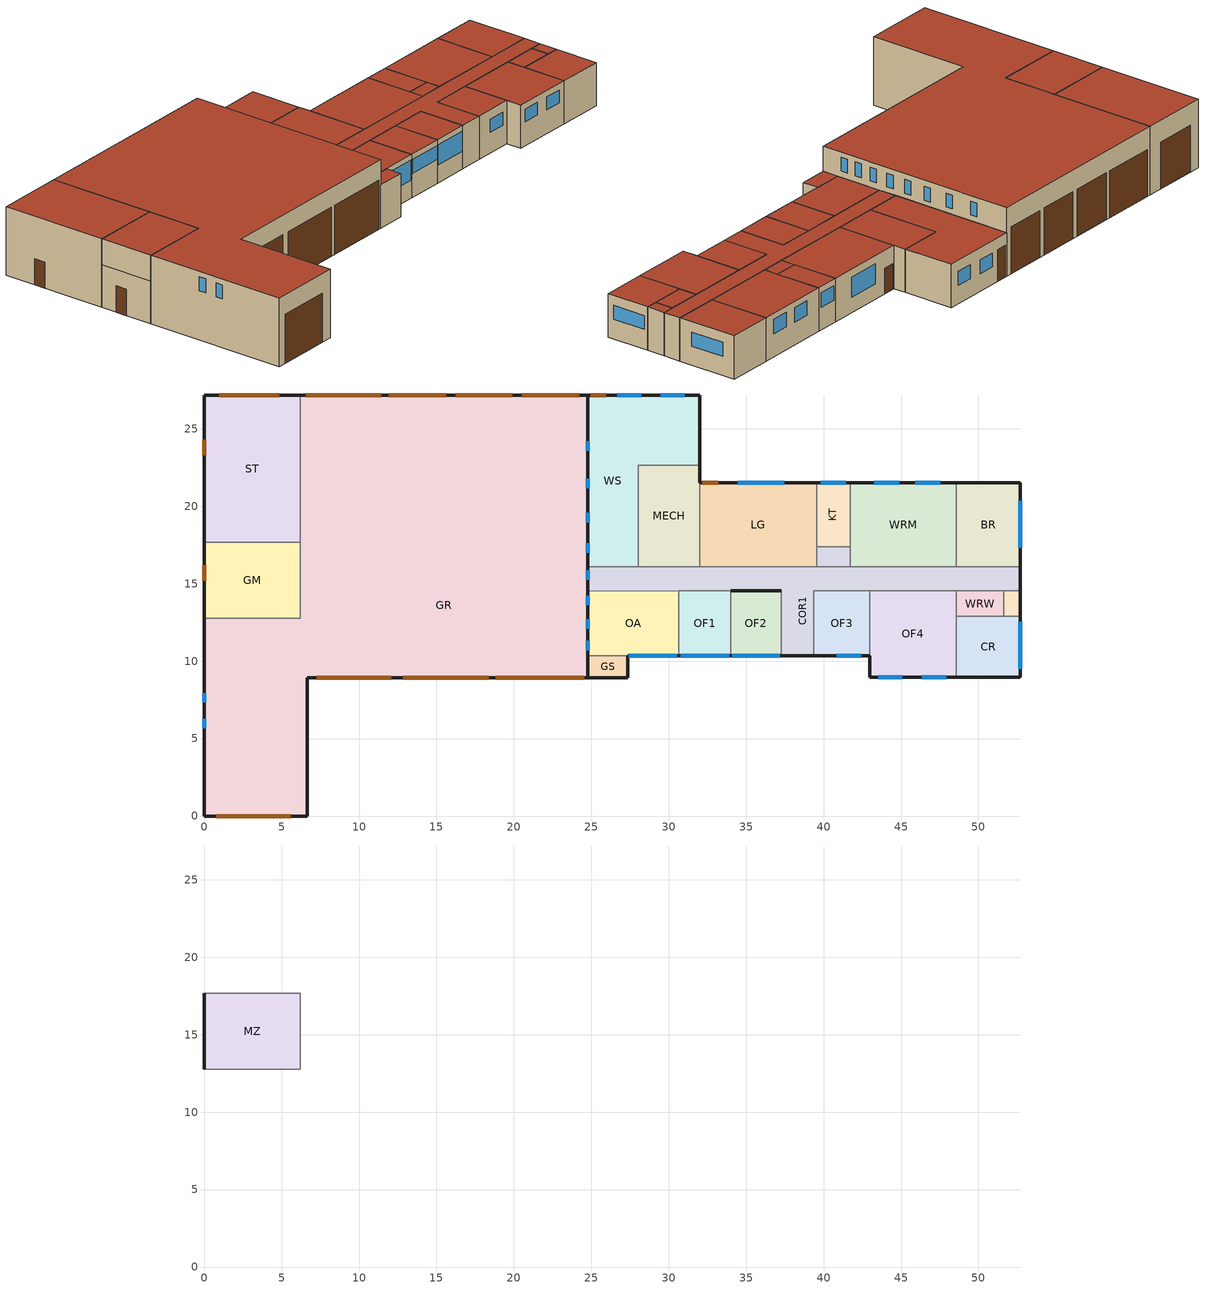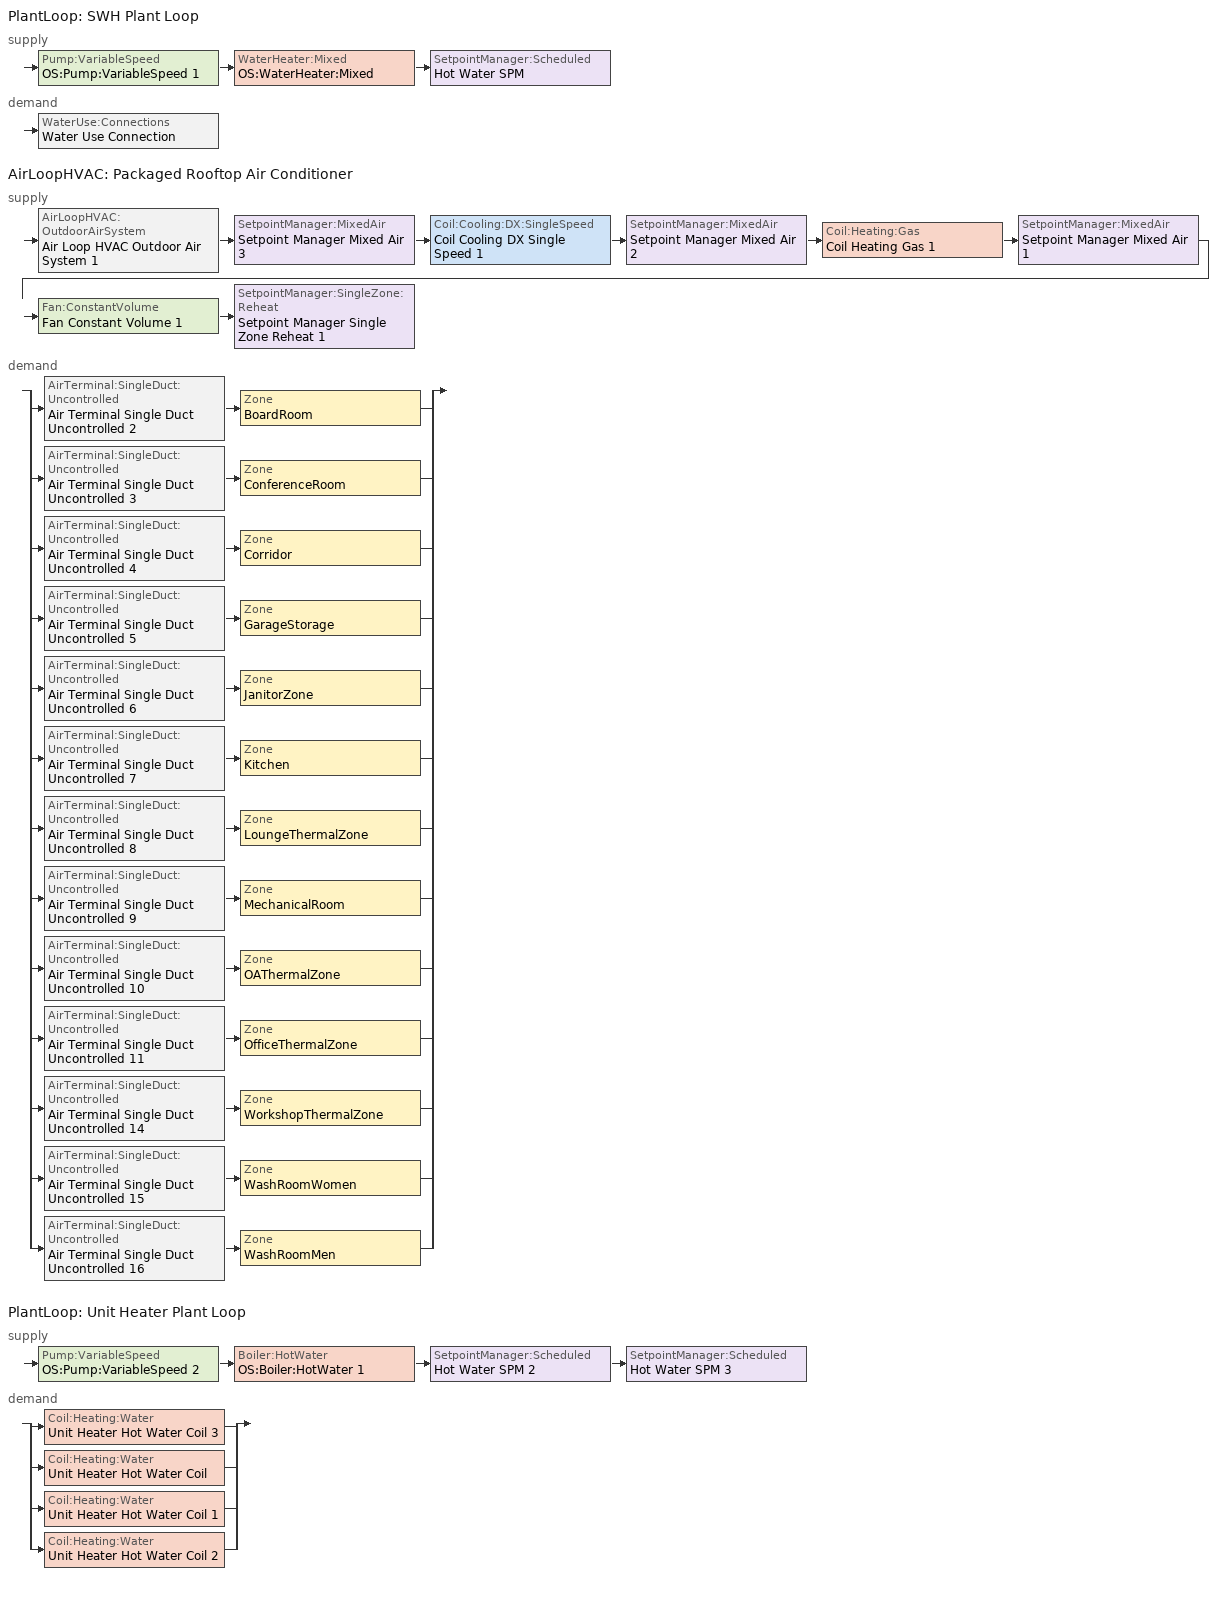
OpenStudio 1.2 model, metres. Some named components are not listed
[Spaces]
ST
 floor ground: 6.2,27.19 6.2,17.67 0,17.67 0,27.19 z0
 wall outside: 6.2,27.19 0,27.19 0,17.67 z0:5.99
 wall to MZ: 0,17.67 6.2,17.67 z3.74:5.99
 wall to GR: 6.2,17.67 6.2,27.19 z0:5.99
 wall to GM: 0,17.67 6.2,17.67 z0:3.74
 door: 0,24.31 0,23.31 z0:2.3; 4.85,27.19 0.98,27.19 z0:4.1
 roof outside: 6.2,17.67 6.2,27.19 0,27.19 0,17.67 z5.99
GM
 floor ground: 6.2,17.67 6.2,12.79 0,12.79 0,17.67 z0
 wall outside: 0,17.67 0,12.79 z0:3.74
 wall to GR: 0,12.79 6.2,12.79 6.2,17.67 z0:3.74
 door: 0,16.2 0,15.2 z0:2.3
WS
 floor ground: 31.99,27.19 31.99,22.64 28.03,22.64 28.03,16.11 24.76,16.11 24.76,27.19 z0
 wall outside: 31.99,22.64 31.99,27.19 24.76,27.19 z0:3.8
 wall to MECH: 28.03,16.11 28.03,22.64 31.99,22.64 z0:3.8
 wall to COR1: 24.76,16.11 28.03,16.11 z0:3.8
 wall to GR: 24.76,27.19 24.76,16.11 z0:3.8
 window: 28.23,27.19 26.68,27.19 z1.53:2.75; 31.03,27.19 29.48,27.19 z1.59:2.81
 door: 25.94,27.19 24.98,27.19 z0:2.77
 roof outside: 28.03,16.11 28.03,22.64 31.99,22.64 31.99,27.19 24.76,27.19 24.76,16.11 z3.8
MECH
 floor ground: 31.99,22.64 31.99,16.11 28.03,16.11 28.03,22.64 z0
 wall outside: 31.99,21.51 31.99,22.64 z0:3.8
 wall to LG: 31.99,16.11 31.99,21.51 z0:3.8
 wall to COR1: 28.03,16.11 31.99,16.11 z0:3.8
 roof outside: 31.99,16.11 31.99,22.64 28.03,22.64 28.03,16.11 z3.8
LG
 floor ground: 39.55,21.51 39.55,16.11 31.99,16.11 31.99,21.51 z0
 wall outside: 39.55,21.51 31.99,21.51 z0:3.8
 wall to KT: 39.55,17.38 39.55,21.51 z0:3.8
 wall to COR1: 31.99,16.11 39.55,16.11 z0:3.8
 wall to JN: 39.55,16.11 39.55,17.38 z0:3.8
 window: 37.47,21.51 34.45,21.51 z1.35:3.11
 door: 33.19,21.51 32.15,21.51 z0:2.24
 roof outside: 39.55,16.11 39.55,21.51 31.99,21.51 31.99,16.11 z3.8
JN
 floor ground: 41.74,17.38 41.74,16.11 39.55,16.11 39.55,17.38 z0
 wall to KT: 41.74,17.38 39.55,17.38 z0:3.8
 wall to WRM: 41.74,16.11 41.74,17.38 z0:3.05; 41.74,16.11 41.74,17.38 z3.05:3.8
 wall to COR1: 39.55,16.11 41.74,16.11 z0:3.8
 roof outside: 41.74,16.11 41.74,17.38 39.55,17.38 39.55,16.11 z3.8
KT
 floor ground: 41.74,21.51 41.74,17.38 39.55,17.38 39.55,21.51 z0
 wall outside: 41.74,21.51 39.55,21.51 z0:3.8
 wall to WRM: 41.74,17.38 41.74,21.51 z0:3.05; 41.74,17.38 41.74,21.51 z3.05:3.8
 window: 41.42,21.51 39.82,21.51 z1.96:3.23
 roof outside: 41.74,17.38 41.74,21.51 39.55,21.51 39.55,17.38 z3.8
WRM
 floor ground: 48.56,21.51 48.56,16.11 41.74,16.11 41.74,21.51 z0
 wall outside: 48.56,21.51 41.74,21.51 z0:3.8
 wall to BR: 48.56,16.11 48.56,21.51 z0:3.8
 wall to COR1: 41.74,16.11 48.56,16.11 z0:3.8
 window: 44.88,21.51 43.28,21.51 z2:3.27; 47.53,21.51 45.93,21.51 z1.99:3.26
 roof outside: 48.56,16.11 48.56,21.51 41.74,21.51 41.74,16.11 z3.8
CR
 floor ground: 52.7,12.89 52.7,8.95 48.56,8.95 48.56,12.89 z0
 wall outside: 48.56,8.95 52.7,8.95 52.7,12.89 z0:3.8
 wall to OF4: 48.56,12.89 48.56,8.95 z0:3.8
 wall to WRW: 51.64,12.89 48.56,12.89 z0:3.05; 51.64,12.89 48.56,12.89 z3.05:3.8
 wall to COR2: 52.7,12.89 51.64,12.89 z0:3.8
 window: 52.7,9.5 52.7,12.54 z1.72:2.94
 roof outside: 52.7,8.95 52.7,12.89 48.56,12.89 48.56,8.95 z3.8
WRW
 floor ground: 51.64,14.54 51.64,12.89 48.56,12.89 48.56,14.54 z0
 wall to OF4: 48.56,14.54 48.56,12.89 z0:3.8
 wall to COR1: 51.64,14.54 48.56,14.54 z0:3.8
 wall to COR2: 51.64,12.89 51.64,14.54 z0:3.8
 roof outside: 51.64,12.89 51.64,14.54 48.56,14.54 48.56,12.89 z3.8
OF4
 floor ground: 48.56,14.54 48.56,8.95 42.98,8.95 42.98,14.54 z0
 wall outside: 42.98,10.35 42.98,8.95 48.56,8.95 z0:3.8
 wall to OF3: 42.98,14.54 42.98,10.35 z0:3.8
 wall to COR1: 48.56,14.54 42.98,14.54 z0:3.8
 window: 46.35,8.95 47.92,8.95 z2.1:3.21; 43.52,8.95 45.1,8.95 z2.12:3.24
 roof outside: 48.56,8.95 48.56,14.54 42.98,14.54 42.98,8.95 z3.8
OA
 floor ground: 30.64,14.54 30.64,10.35 24.76,10.35 24.76,14.5 z0
 wall outside: 27.36,10.35 30.64,10.35 z0:3.8
 wall to OF1: 30.64,10.35 30.64,14.54 z0:3.8
 wall to GS: 24.76,10.35 27.36,10.35 z0:3.8
 wall to GR: 24.76,14.5 24.76,10.35 z0:3.8
 wall to COR1: 30.64,14.54 24.76,14.5 z0:3.8
 window: 27.43,10.35 30.5,10.35 z1.6:3.35
 roof outside: 30.64,10.35 30.64,14.54 24.76,14.5 24.76,10.35 z3.8
OF1
 floor ground: 33.99,14.54 33.99,10.35 30.64,10.35 30.64,14.54 z0
 wall outside: 30.64,10.35 33.99,10.35 z0:3.8
 wall to OF2: 33.99,10.35 33.99,14.54 z0:3.8
 wall to COR1: 33.99,14.54 30.64,14.54 z0:3.8
 window: 30.77,10.35 33.92,10.35 z2.1:3.32
 roof outside: 33.99,10.35 33.99,14.54 30.64,14.54 30.64,10.35 z3.8
BR
 floor ground: 52.7,21.51 52.7,16.11 48.56,16.11 48.56,21.51 z0
 wall outside: 52.7,16.11 52.7,21.51 48.56,21.51 z0:3.8
 wall to COR1: 48.56,16.11 52.7,16.11 z0:3.8
 window: 52.7,17.31 52.7,20.35 z1.67:2.89
 roof outside: 52.7,16.11 52.7,21.51 48.56,21.51 48.56,16.11 z3.8
GS
 floor ground: 27.36,10.35 27.36,8.94 24.76,8.94 24.76,10.35 z0
 wall outside: 24.76,8.94 27.36,8.94 27.36,10.35 z0:3.8
 wall to GR: 24.76,10.35 24.76,8.94 z0:3.8
 roof outside: 27.36,8.94 27.36,10.35 24.76,10.35 24.76,8.94 z3.8
COR1
 floor ground: 24.76,16.11 52.7,16.11 52.7,14.54 39.38,14.54 39.38,10.35 37.26,10.35 37.26,14.54 33.99,14.54 30.64,14.54 24.76,14.5 z0
 wall outside: 52.7,14.54 52.7,16.11 / 37.26,10.35 39.38,10.35 / 33.99,14.54 37.26,14.54 z0:3.8
 wall to COR2: 51.64,14.54 52.7,14.54 z0:3.8
 wall to OF3: 39.38,10.35 39.38,14.54 42.98,14.54 z0:3.8
 wall to OF2: 37.26,14.54 37.26,10.35 z0:3.8
 wall to GR: 24.76,16.11 24.76,14.5 z0:3.8
 roof outside: 39.38,10.35 39.38,14.54 52.7,14.54 52.7,16.11 24.76,16.11 24.76,14.5 30.64,14.54 33.99,14.54 37.26,14.54 37.26,10.35 z3.8
COR2
 floor ground: 52.7,14.54 52.7,12.89 51.64,12.89 51.64,14.54 z0
 wall outside: 52.7,12.89 52.7,14.54 z0:3.8
 roof outside: 52.7,12.89 52.7,14.54 51.64,14.54 51.64,12.89 z3.8
OF2
 floor ground: 37.26,14.54 37.26,10.35 33.99,10.35 33.99,14.54 z0
 wall outside: 33.99,10.35 37.26,10.35 / 37.26,14.54 33.99,14.54 z0:3.8
 window: 34.1,10.35 37.17,10.35 z1.57:3.32
 roof outside: 37.26,10.35 37.26,14.54 33.99,14.54 33.99,10.35 z3.8
OF3
 floor ground: 42.98,14.54 42.98,10.35 39.38,10.35 39.38,14.54 z0
 wall outside: 39.38,10.35 42.98,10.35 z0:3.8
 window: 40.85,10.35 42.42,10.35 z1.84:2.96
 roof outside: 42.98,10.35 42.98,14.54 39.38,14.54 39.38,10.35 z3.8
GR
 floor ground: 24.76,27.19 24.76,8.94 6.65,8.94 6.65,0 0,0 0,12.79 6.2,12.79 6.2,27.19 z0
 wall outside: 24.76,27.19 6.2,27.19 / 0,12.79 0,0 6.65,0 6.65,8.94 24.76,8.94 z0:5.99; 24.76,8.94 24.76,27.19 z3.8:5.99
 wall to MZ: 6.2,17.67 6.2,12.79 0,12.79 z3.74:5.99
 window: 0,7.94 0,7.33 z4.34:5.54; 0,6.27 0,5.66 / 24.76,23.6 24.76,24.21 z4.3:5.5; 24.76,10.69 24.76,11.3 / 24.76,12.09 24.76,12.7 / 24.76,13.6 24.76,14.21 z4.35:5.55; 24.76,15.25 24.76,15.86 / 24.76,21.16 24.76,21.77 z4.29:5.49; 24.76,17.01 24.76,17.62 z4.27:5.47; 24.76,18.97 24.76,19.58 z4.23:5.43
 door: 7.26,8.94 12.07,8.94 / 12.84,8.94 18.38,8.94 / 0.79,0 5.6,0 z0:4.28; 18.83,8.94 24.56,8.94 z0:4.3; 24.22,27.19 20.51,27.19 / 19.91,27.19 16.24,27.19 / 15.62,27.19 11.91,27.19 / 11.45,27.19 6.57,27.19 z0:4.1
 roof outside: 6.65,0 6.65,8.94 24.76,8.94 24.76,27.19 6.2,27.19 6.2,12.79 0,12.79 0,0 z5.99
MZ
 floor to GM: 6.2,17.67 6.2,12.79 0,12.79 0,17.67 z3.74
 wall outside: 0,17.67 0,12.79 z3.74:5.99
 roof outside: 6.2,12.79 6.2,17.67 0,17.67 0,12.79 z5.99
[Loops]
PlantLoop 'SWH Plant Loop'
 supply: Pump:VariableSpeed 'OS:Pump:VariableSpeed 1' > WaterHeater:Mixed 'OS:WaterHeater:Mixed' > SetpointManager:Scheduled 'Hot Water SPM'
 demand: WaterUse:Connections 'Water Use Connection'
AirLoopHVAC 'Packaged Rooftop Air Conditioner'
 supply: AirLoopHVAC:OutdoorAirSystem 'Air Loop HVAC Outdoor Air System 1' > SetpointManager:MixedAir 'Setpoint Manager Mixed Air 3' > Coil:Cooling:DX:SingleSpeed 'Coil Cooling DX Single Speed 1' > SetpointManager:MixedAir 'Setpoint Manager Mixed Air 2' > Coil:Heating:Gas 'Coil Heating Gas 1' > SetpointManager:MixedAir 'Setpoint Manager Mixed Air 1' > Fan:ConstantVolume 'Fan Constant Volume 1' > SetpointManager:SingleZone:Reheat 'Setpoint Manager Single Zone Reheat 1'
 demand: split
  | AirTerminal:SingleDuct:Uncontrolled 'Air Terminal Single Duct Uncontrolled 2' > Zone 'BoardRoom'
  | AirTerminal:SingleDuct:Uncontrolled 'Air Terminal Single Duct Uncontrolled 3' > Zone 'ConferenceRoom'
  | AirTerminal:SingleDuct:Uncontrolled 'Air Terminal Single Duct Uncontrolled 4' > Zone 'Corridor'
  | AirTerminal:SingleDuct:Uncontrolled 'Air Terminal Single Duct Uncontrolled 5' > Zone 'GarageStorage'
  | AirTerminal:SingleDuct:Uncontrolled 'Air Terminal Single Duct Uncontrolled 6' > Zone 'JanitorZone'
  | AirTerminal:SingleDuct:Uncontrolled 'Air Terminal Single Duct Uncontrolled 7' > Zone 'Kitchen'
  | AirTerminal:SingleDuct:Uncontrolled 'Air Terminal Single Duct Uncontrolled 8' > Zone 'LoungeThermalZone'
  | AirTerminal:SingleDuct:Uncontrolled 'Air Terminal Single Duct Uncontrolled 9' > Zone 'MechanicalRoom'
  | AirTerminal:SingleDuct:Uncontrolled 'Air Terminal Single Duct Uncontrolled 10' > Zone 'OAThermalZone'
  | AirTerminal:SingleDuct:Uncontrolled 'Air Terminal Single Duct Uncontrolled 11' > Zone 'OfficeThermalZone'
  | AirTerminal:SingleDuct:Uncontrolled 'Air Terminal Single Duct Uncontrolled 14' > Zone 'WorkshopThermalZone'
  | AirTerminal:SingleDuct:Uncontrolled 'Air Terminal Single Duct Uncontrolled 15' > Zone 'WashRoomWomen'
  | AirTerminal:SingleDuct:Uncontrolled 'Air Terminal Single Duct Uncontrolled 16' > Zone 'WashRoomMen'
PlantLoop 'Unit Heater Plant Loop'
 supply: Pump:VariableSpeed 'OS:Pump:VariableSpeed 2' > Boiler:HotWater 'OS:Boiler:HotWater 1' > SetpointManager:Scheduled 'Hot Water SPM 2' > SetpointManager:Scheduled 'Hot Water SPM 3'
 demand: split
  | Coil:Heating:Water 'Unit Heater Hot Water Coil 3'
  | Coil:Heating:Water 'Unit Heater Hot Water Coil'
  | Coil:Heating:Water 'Unit Heater Hot Water Coil 1'
  | Coil:Heating:Water 'Unit Heater Hot Water Coil 2'
[Site]
Site 1: Latitude {deg}=44.12; Longitude {deg}=-77.53; Time Zone {hr}=-5; Elevation {m}=86
[SizingPeriod:DesignDay] Barometric Pressure {Pa}=100296; Sky Clearness=0; Rain Indicator=0; Snow Indicator=0; Day of Month=21; Daylight Saving Time Indicator=0; Humidity Indicating Type=Wetbulb; Dry-Bulb Temperature Range Modifier Type=DefaultMultipliers
Name | Maximum Dry-Bulb Temperature {C} | Daily Dry-Bulb Temperature Range {deltaC} | Humidity Indicating Conditions at Maximum Dry-Bulb {BasedOnField A3} | Wind Speed {m/s} | Wind Direction {deg} | Month | Day Type | Solar Model Indicator | ASHRAE Taub | ASHRAE Taud
Trenton Ann Clg .4% Condns DB=>MWB | 29.2 | 9.9 | 22.1 | 5.1 | 220 | 7 | SummerDesignDay | ASHRAETau | 0.459 | 2.014
Trenton Ann Htg 99.6% Condns DB | -21.8 | 0 | -21.8 | 2.9 | 50 | 1 | WinterDesignDay | ASHRAEClearSky
[Building]
Fire Hall: Building Sector Type=Other; North Axis {deg}=-90
[Material:AirGap]
Name | Thermal Resistance
000_F04 Wall air space resistance | 0.15
000_F05 Ceiling air space resistance | 0.18
[Material]
Name | Roughness | Thickness {m} | Conductivity {W/m-K} | Density {kg/m3} | Specific Heat {J/kg-K} | Thermal Absorptance | Solar Absorptance | Visible Absorptance | Thickness | Conductivity | Density | Specific Heat
G01 16mm gypsum board | MediumSmooth | 0.0159 | 0.16 | 800 | 1090 | 0.9 | 0.7 | 0.7
Plywood (Douglas Fir) - 12.7mm | Smooth | 0.0127 | 0.12 | 540 | 1210 | 0.9
M14a 100mm heavyweight concrete | MediumRough | 0.1016 | 1.95 | 2240 | 900 | 0.9 | 0.7 | 0.7
Insulation: Expanded polystyrene - extruded (smooth skin surface) (CFC-12 exp.) 1 | MediumSmooth | 0.016 | 0.029 | 29 | 1210 | 0.9 | 0.7 | 0.7
152mm lightweight concrete | MediumRough |  |  |  |  |  |  |  | 0.1526 | 0.53 | 1280 | 840
RSI1.4 Wall Insulation | MediumRough |  |  |  |  | 0.9 | 0.7 | 0.7 | 0.063 | 0.045 | 265 | 836.8
1/2IN Gypsum; 1/2IN Gypsum 1 | Smooth |  |  |  |  | 0.9 | 0.92 | 0.92 | 0.0127 | 0.16 | 784.9 | 830
Metal Decking | MediumSmooth |  |  |  |  | 0.9 | 0.7 | 0.3 | 0.0015 | 45.006 | 7680 | 418.4
Roof Membrane | VeryRough |  |  |  |  | 0.9 | 0.7 | 0.7 | 0.0095 | 0.16 | 1121.29 | 1460
RSI0.7 Roof Insulation | MediumRough |  |  |  |  | 0.9 | 0.7 | 0.7 | 0.0329 | 0.049 | 265 | 836.8
[Material:NoMass] Roughness=Smooth; Thermal Absorptance=0.9; Solar Absorptance=0.7
Name | Thermal Resistance {m2-K/W} | Visible Absorptance
PersonDoorMat | 0.3 | 0.7
ServiceDoorMat | 0.793
[Construction]
NECBUvalue_ConcreteFlr: Insulation: Expanded polystyrene - extruded (smooth skin surface) (CFC-12 exp.) 1, M14a 100mm heavyweight concrete
V3-Window-USI2.8: V3-Fenestration
IntPartition: G01 16mm gypsum board, 000_F05 Ceiling air space resistance, G01 16mm gypsum board
PersonDoor: PersonDoorMat
ServiceDoor: ServiceDoorMat
V3-BWall1: 152mm lightweight concrete, 000_F04 Wall air space resistance, Plywood (Douglas Fir) - 12.7mm, RSI1.4 Wall Insulation, 1/2IN Gypsum
V3-BRoof1: Metal Decking, Roof Membrane, RSI0.7 Roof Insulation, 1/2IN Gypsum 1
[WindowMaterial:SimpleGlazingSystem]
V3-Fenestration: U-Factor {W/m2-K}=2.8; Solar Heat Gain Coefficient=0.5
[DefaultSurfaceConstructions]
Name | Wall Construction | Roof Ceiling Construction | Floor Construction
Default Surface Constructions 1 | V3-BWall1 | V3-BRoof1
Default Surface Constructions 2 | IntPartition |  | IntPartition
Default Surface Constructions 3 |  |  | NECBUvalue_ConcreteFlr
[DefaultSubSurfaceConstructions] Door Construction=PersonDoor
Name | Fixed Window Construction | Overhead Door Construction
Default Sub Surface Constructions 1 | V3-Window-USI2.8 | ServiceDoor
Default Sub Surface Constructions 2
[DefaultConstructionSet]
V3-ConstructionSet: Default Exterior Surface Constructions=Default Surface Constructions 1; Default Interior Surface Constructions=Default Surface Constructions 2; Default Ground Contact Surface Constructions=Default Surface Constructions 3; Default Exterior SubSurface Constructions=Default Sub Surface Constructions 1; Default Interior SubSurface Constructions=Default Sub Surface Constructions 2
[ThermalZone] Use Ideal Air Loads=No
Name | Thermostat
Corridor | Thermostat Setpoint Dual Setpoint 1
WashRoomMen | Thermostat Setpoint Dual Setpoint 3
WashRoomWomen | Thermostat Setpoint Dual Setpoint 2
BoardRoom | Thermostat Setpoint Dual Setpoint 4
ConferenceRoom | Thermostat Setpoint Dual Setpoint 5
GMThermalZone | Thermostat Setpoint Dual Setpoint 6
MainGarage | Thermostat Setpoint Dual Setpoint 7
GarageStorage | Thermostat Setpoint Dual Setpoint 8
JanitorZone | Thermostat Setpoint Dual Setpoint 9
Kitchen | Thermostat Setpoint Dual Setpoint 10
MechanicalRoom | Thermostat Setpoint Dual Setpoint 11
Mezzanine | Thermostat Setpoint Dual Setpoint 12
OAThermalZone | Thermostat Setpoint Dual Setpoint 14
OfficeThermalZone | Thermostat Setpoint Dual Setpoint 13
WorkshopThermalZone | Thermostat Setpoint Dual Setpoint 15
STThermalZone | Thermostat Setpoint Dual Setpoint 16
LoungeThermalZone | Thermostat Setpoint Dual Setpoint 17
[Zone equipment]
Corridor: Air Terminal Single Duct Uncontrolled 4
WashRoomMen: Air Terminal Single Duct Uncontrolled 16
WashRoomWomen: Air Terminal Single Duct Uncontrolled 15
BoardRoom: Air Terminal Single Duct Uncontrolled 2
ConferenceRoom: Air Terminal Single Duct Uncontrolled 3
GMThermalZone: Unit Heater CV - Hot Water
MainGarage: Unit Heater CV - Hot Water 1
GarageStorage: Air Terminal Single Duct Uncontrolled 5
JanitorZone: Air Terminal Single Duct Uncontrolled 6
Kitchen: Air Terminal Single Duct Uncontrolled 7
MechanicalRoom: Air Terminal Single Duct Uncontrolled 9
Mezzanine: Unit Heater CV - Hot Water 3
OAThermalZone: Air Terminal Single Duct Uncontrolled 10
OfficeThermalZone: Air Terminal Single Duct Uncontrolled 11
WorkshopThermalZone: Air Terminal Single Duct Uncontrolled 14
STThermalZone: Unit Heater CV - Hot Water 2
LoungeThermalZone: Air Terminal Single Duct Uncontrolled 8
[Lights:Definition] Design Level Calculation Method=Watts/Area
Name | Watts per Space Floor Area {W/m2}
MNECB-Conf./meet-sched-C-lights_def; MNECB-Office-sched-A-lights_def | 19.4
MNECB-Corridors-sched-*-lights_def; MNECB-Fire station - engine room-sched-H-lights_def | 8.6
MNECB-Kitchen-sched-B-lights_def | 15.1
MNECB-Washroom-sched-*-lights_def | 8.7
MNECB-Workshop-sched-A-lights_def | 26.9
MNECB-Electrical/Mechanical-sched-*-lights_def; MNECB-Lounge/recreation-sched-B-lights_def | 7.5
MNECB-Storage area-sched-E-lights_def | 3.2
[BuildingStory]
Building Story 1: Nominal Z Coordinate {m}=0; Nominal Floor to Floor Height {m}=3.048
[Space] Building Story=Building Story 1
Name | Space Type | Thermal Zone
ST | Firehall-Fire engine room | STThermalZone
GM | Firehall-Workshop | GMThermalZone
WS | Firehall-Workshop | WorkshopThermalZone
MECH | Firehall-Electrical/Mechanical | MechanicalRoom
LG | Firehall-Lounge/recreation | LoungeThermalZone
JN | Firehall-Storage area | JanitorZone
KT | Firehall-Kitchen | Kitchen
WRM | Firehall-Washroom | WashRoomMen
CR | Firehall-Conference/meeting | ConferenceRoom
WRW | Firehall-Washroom | WashRoomWomen
OF4; OF1; OF2; OF3 | Firehall-Office | OfficeThermalZone
OA | Firehall-Office | OAThermalZone
BR | Firehall-Conference/meeting | BoardRoom
MZ | Firehall-Storage area | Mezzanine
GS | Firehall-Storage area | GarageStorage
COR1; COR2 | Firehall-Corridors | Corridor
GR | Firehall-Fire engine room | MainGarage
[Sizing:Zone] Zone Cooling Design Supply Air Humidity Ratio {kg-H2O/kg-air}=0.0085; Zone Heating Design Supply Air Humidity Ratio {kg-H2O/kg-air}=0.008; Heating Design Air Flow Method=DesignDay
Name | Zone Cooling Design Supply Air Temperature {C} | Zone Heating Design Supply Air Temperature {C}
Corridor; WashRoomMen; WashRoomWomen; BoardRoom; ConferenceRoom; GarageStorage; JanitorZone; Kitchen; OAThermalZone; OfficeThermalZone; WorkshopThermalZone; LoungeThermalZone | 12.8 | 45
GMThermalZone; MainGarage; Mezzanine; STThermalZone | 14 | 40
MechanicalRoom | 12.5 | 45
[ThermostatSetpoint:DualSetpoint] Heating Setpoint Temperature Schedule=Firehall-Heating-Setpoint; Cooling Setpoint Temperature Schedule=Firehall-Cooling-Setpoint
Thermostat Setpoint Dual Setpoint 1; Thermostat Setpoint Dual Setpoint 2; Thermostat Setpoint Dual Setpoint 3; Thermostat Setpoint Dual Setpoint 4; Thermostat Setpoint Dual Setpoint 5; Thermostat Setpoint Dual Setpoint 6; Thermostat Setpoint Dual Setpoint 7; Thermostat Setpoint Dual Setpoint 8; Thermostat Setpoint Dual Setpoint 9; Thermostat Setpoint Dual Setpoint 10; Thermostat Setpoint Dual Setpoint 11; Thermostat Setpoint Dual Setpoint 12; Thermostat Setpoint Dual Setpoint 13; Thermostat Setpoint Dual Setpoint 14; Thermostat Setpoint Dual Setpoint 15; Thermostat Setpoint Dual Setpoint 16; Thermostat Setpoint Dual Setpoint 17
[DesignSpecification:OutdoorAir] Outdoor Air Flow per Floor Area {m3/s-m2}=0; Outdoor Air Flow Rate Fraction Schedule=Always On
Name | Outdoor Air Flow per Person {m3/s-person}
NECB-Conf./meet./multi-purpose-C-oa; NECB-Office-A-oa; NECB-Fire station - engine room-H-oa | 0.01
NECB-Corr. < 2.4m wide-*-oa; NECB-Storage area-E-oa | 0.025
NECB-Food preparation-B-oa; NECB-Washroom-*-oa; NECB-Lounge/recreation-B-oa | 0.03
NECB-Workshop-A-oa | 0.0375
NECB-Electrical/Mechanical-*-oa | 0.05
[ElectricEquipment:Definition]
MNECB-Conf./meet-sched-C-elec_def: Design Level Calculation Method=Watts/Area; Watts per Space Floor Area {W/m2}=1; Fraction Lost=0
MNECB-Corridors-sched-*-elec_def: Design Level Calculation Method=Watts/Area; Watts per Space Floor Area {W/m2}=0
MNECB-Kitchen-sched-B-elec_def; MNECB-Workshop-sched-A-elec_def: Design Level Calculation Method=Watts/Area; Watts per Space Floor Area {W/m2}=10
MNECB-Office-sched-A-elec_def: Design Level Calculation Method=Watts/Area; Watts per Space Floor Area {W/m2}=7.5
MNECB-Washroom-sched-*-elec_def; MNECB-Electrical/Mechanical-sched-*-elec_def; MNECB-Storage area-sched-E-elec_def; MNECB-Lounge/recreation-sched-B-elec_def: Design Level Calculation Method=Watts/Area; Watts per Space Floor Area {W/m2}=1
MNECB-Fire station - engine room-sched-H-elec_def: Design Level Calculation Method=Watts/Area; Watts per Space Floor Area {W/m2}=2.5
Exhaust Fan 12.5hp Definition: Design Level Calculation Method=EquipmentLevel; Fraction Lost=1; Design Level {W}=9321.25; Fraction Latent=0; Fraction Radiant=0
[SpaceType] Default Construction Set=V3-ConstructionSet; Default Schedule Set=Firehall-Schedule-Set
Name | Design Specification Outdoor Air Object
Firehall-Office | NECB-Office-A-oa
Firehall-Corridors | NECB-Corr. < 2.4m wide-*-oa
Firehall-Conference/meeting | NECB-Conf./meet./multi-purpose-C-oa
Firehall-Electrical/Mechanical | NECB-Electrical/Mechanical-*-oa
Firehall-Fire engine room | NECB-Fire station - engine room-H-oa
Firehall-Kitchen | NECB-Food preparation-B-oa
Firehall-Lounge/recreation | NECB-Lounge/recreation-B-oa
Firehall-Storage area | NECB-Storage area-E-oa
Firehall-Washroom | NECB-Washroom-*-oa
Firehall-Workshop | NECB-Workshop-A-oa
[People] Number of People Schedule=FireHall-Occupancy
Name | People Definition | Space or SpaceType
NECB-Office-sched-A-people | Firehall-Office | Firehall-Office
NECB-Corr. < 2.4m wide-sched-*-people | Firehall-Corridor | Firehall-Corridors
Conf./meet-people | Firehall-Conference/meeting | Firehall-Conference/meeting
NECB-Electrical/Mechanical-sched-*-people | Firehall-Unoccupied | Firehall-Electrical/Mechanical
NECB-Fire station - engine room-sched-H-people | Firehall-Engine room | Firehall-Fire engine room
NECB-Food preparation-sched-B-people | Firehall-Kitchen | Firehall-Kitchen
NECB-Lounge/recreation-sched-B-people | Firehall-Lounge/Recreation | Firehall-Lounge/recreation
NECB-Storage area-sched-E-people | Firehall-Unoccupied | Firehall-Storage area
NECB-Washroom-sched-*-people | Firehall-Washroom | Firehall-Washroom
NECB-Workshop-sched-A-people | Firehall-Workshop | Firehall-Workshop
[Lights] Schedule=Firehall-Lighting
Name | Lights Definition | Space or SpaceType
NECB-Office-sched-A-lights | MNECB-Office-sched-A-lights_def | Firehall-Office
NECB-Corr. < 2.4m wide-sched-*-lights | MNECB-Corridors-sched-*-lights_def | Firehall-Corridors
Conf./meet-lights | MNECB-Conf./meet-sched-C-lights_def | Firehall-Conference/meeting
NECB-Electrical/Mechanical-sched-*-lights | MNECB-Electrical/Mechanical-sched-*-lights_def | Firehall-Electrical/Mechanical
NECB-Fire station - engine room-sched-H-lights | MNECB-Fire station - engine room-sched-H-lights_def | Firehall-Fire engine room
NECB-Food preparation-sched-B-lights | MNECB-Kitchen-sched-B-lights_def | Firehall-Kitchen
NECB-Lounge/recreation-sched-B-lights | MNECB-Lounge/recreation-sched-B-lights_def | Firehall-Lounge/recreation
NECB-Storage area-sched-E-lights | MNECB-Storage area-sched-E-lights_def | Firehall-Storage area
NECB-Washroom-sched-*-lights | MNECB-Washroom-sched-*-lights_def | Firehall-Washroom
NECB-Workshop-sched-A-lights | MNECB-Workshop-sched-A-lights_def | Firehall-Workshop
[ElectricEquipment]
Name | Electric Equipment Definition | Space or SpaceType | Schedule | Multiplier
NECB-Office-sched-A-elec | MNECB-Office-sched-A-elec_def | Firehall-Office | Firehall-Equipment
NECB-Corr. < 2.4m wide-sched-*-elec | MNECB-Corridors-sched-*-elec_def | Firehall-Corridors | Firehall-Equipment
Conf./meet-elec | MNECB-Conf./meet-sched-C-elec_def | Firehall-Conference/meeting | Firehall-Equipment
NECB-Electrical/Mechanical-sched-*-elec | MNECB-Electrical/Mechanical-sched-*-elec_def | Firehall-Electrical/Mechanical | Firehall-Equipment
NECB-Fire station - engine room-sched-H-elec | MNECB-Fire station - engine room-sched-H-elec_def | Firehall-Fire engine room | Firehall-Equipment
NECB-Food preparation-sched-B-elec | MNECB-Kitchen-sched-B-elec_def | Firehall-Kitchen | Firehall-Equipment
NECB-Lounge/recreation-sched-B-elec | MNECB-Lounge/recreation-sched-B-elec_def | Firehall-Lounge/recreation | Firehall-Equipment
NECB-Storage area-sched-E-elec | MNECB-Storage area-sched-E-elec_def | Firehall-Storage area | Firehall-Equipment
NECB-Washroom-sched-*-elec | MNECB-Washroom-sched-*-elec_def | Firehall-Washroom | Firehall-Equipment
NECB-Workshop-sched-A-elec | MNECB-Workshop-sched-A-elec_def | Firehall-Workshop | Firehall-Equipment
WS Exhaust Fan Equipment | Exhaust Fan 12.5hp Definition | WS | Exhaust Fan Schedule
GR Exhaust Fan Equipment | Exhaust Fan 12.5hp Definition | GR | Exhaust Fan Schedule | 2
[SpaceInfiltration:DesignFlowRate] Schedule=Always On; Design Flow Rate Calculation Method=Flow/ExteriorArea; Design Flow Rate {m3/s}=0
Name | Space or SpaceType | Flow per Exterior Surface Area {m3/s-m2} | Air Changes per Hour {1/hr} | Flow per Space Floor Area {m3/s-m2}
Space Infiltration Design Flow Rate 1 | Firehall-Office | 0.00075
Space Infiltration Design Flow Rate 2 | Firehall-Corridors | 0.00075 | 0
Space Infiltration Design Flow Rate 3 | Firehall-Conference/meeting | 0.00075 | 0
Space Infiltration Design Flow Rate 4 | Firehall-Storage area | 0.00075
Space Infiltration Design Flow Rate 5 | Firehall-Electrical/Mechanical | 0.00075 |  | 0
Space Infiltration Design Flow Rate 6 | Firehall-Fire engine room | 0.001125 | 0
Space Infiltration Design Flow Rate 7 | Firehall-Kitchen | 0.00075 | 0 | 0
Space Infiltration Design Flow Rate 8 | Firehall-Lounge/recreation | 0.00075 | 0
Space Infiltration Design Flow Rate 9 | Firehall-Washroom | 0.00075 |  | 0
Space Infiltration Design Flow Rate 10 | Firehall-Workshop | 0.00075 |  | 0
[People:Definition] Number of People Calculation Method=People; Fraction Radiant=0.3
Name | Number of People {people}
Firehall-Conference/meeting; Firehall-Office; Firehall-Kitchen | 2
Firehall-Unoccupied | 0
Firehall-Engine room; Firehall-Corridor; Firehall-Workshop | 1
Firehall-Lounge/Recreation | 4
Firehall-Washroom | 0.5
[DefaultScheduleSet]
Firehall-Schedule-Set: Hours of Operation Schedule=Always On; Number of People Schedule=FireHall-Occupancy; People Activity Level Schedule=ActivityLevel; Lighting Schedule=Firehall-Lighting; Electric Equipment Schedule=Firehall-Equipment; Hot Water Equipment Schedule=Firehall-Equipment; Other Equipment Schedule=Firehall-Equipment
[WaterUse:Connections]
Water Use Connection: Water Use Equipment Name 1=Total Firehall Water Use
[WaterUse:Equipment]
Total Firehall Water Use: Water Use Equipment Definition=Total Firehall Water Use; Space=MECH; Flow Rate Fraction Schedule=Firehall-Equipment
[WaterUse:Equipment:Definition]
Total Firehall Water Use: Peak Flow Rate {m3/s}=9.71673e-06; Target Temperature Schedule=Hot Water Target Temperature
[PlantLoop] Plant Loop Volume {m3}=Autocalculate
Name | Fluid Type
SWH Plant Loop
Unit Heater Plant Loop | Water
[Sizing:Plant] Loop Type=Heating; Design Loop Exit Temperature {C}=82; Loop Design Temperature Difference {deltaC}=11
SWH Plant Loop; Unit Heater Plant Loop
[SetpointManager:Scheduled] Control Variable=Temperature
Name | Schedule
Hot Water SPM | Water Heater Setpoint Temperature
Hot Water SPM 2; Hot Water SPM 3 | Hot Water Temperature
[WaterHeater:Mixed]
OS:WaterHeater:Mixed: Tank Volume {m3}=0.227; Setpoint Temperature Schedule=Water Heater Setpoint Temperature; Deadband Temperature Difference {deltaC}=2; Maximum Temperature Limit {C}=82.22; Heater Control Type=Cycle; Heater Maximum Capacity {W}=15236; Heater Fuel Type=NaturalGas; Heater Thermal Efficiency=0.8; Off Cycle Parasitic Fuel Consumption Rate {W}=20; Off Cycle Parasitic Fuel Type=NaturalGas; Off Cycle Parasitic Heat Fraction to Tank=0.8; On Cycle Parasitic Fuel Type=NaturalGas; Ambient Temperature Indicator=Schedule; Ambient Temperature Schedule=Water Heater Ambient Temperature; Off Cycle Loss Coefficient to Ambient Temperature {W/K}=6; On Cycle Loss Coefficient to Ambient Temperature {W/K}=6; Use Side Effectiveness=1; Source Side Effectiveness=1; Use Side Design Flow Rate {m3/s}=autosize; Source Side Design Flow Rate {m3/s}=autosize; Indirect Water Heating Recovery Time {hr}=1.5
[AirLoopHVAC]
Packaged Rooftop Air Conditioner: Design Supply Air Flow Rate {m3/s}=AutoSize
[AvailabilityManager:Scheduled]
Availability Manager Scheduled 1: Schedule=Always On Discrete
[Sizing:System]
Packaged Rooftop Air Conditioner: Type of Load to Size On=Sensible; Design Outdoor Air Flow Rate {m3/s}=Autosize; Minimum System Air Flow Ratio=1; Preheat Design Temperature {C}=7; Preheat Design Humidity Ratio {kg-H2O/kg-Air}=0.008; Precool Design Temperature {C}=12.8; Precool Design Humidity Ratio {kg-H2O/kg-Air}=0.008; Central Cooling Design Supply Air Temperature {C}=12.8; Central Heating Design Supply Air Temperature {C}=40; Sizing Option=NonCoincident; 100% Outdoor Air in Cooling=Yes; 100% Outdoor Air in Heating=Yes; Central Cooling Design Supply Air Humidity Ratio {kg-H2O/kg-Air}=0.0085; Central Heating Design Supply Air Humidity Ratio {kg-H2O/kg-Air}=0.008; Cooling Design Air Flow Method=DesignDay; Cooling Design Air Flow Rate {m3/s}=0; Heating Design Air Flow Method=DesignDay; Heating Design Air Flow Rate {m3/s}=0; System Outdoor Air Method=ZoneSum
[Fan:ConstantVolume] Maximum Flow Rate {m3/s}=AutoSize
Name | Availability Schedule | Pressure Rise {Pa}
Fan Constant Volume 1 | Always On Discrete | 500
Unit Heater CV Fan; Unit Heater CV Fan 1; Unit Heater CV Fan 2; Unit Heater CV Fan 3 | Always On Discrete 1
[Coil:Heating:Gas]
Coil Heating Gas 1: Availability Schedule=Always On Discrete; Gas Burner Efficiency=0.8; Nominal Capacity {W}=AutoSize; Parasitic Electric Load {W}=0; Parasitic Gas Load {W}=0
[Coil:Cooling:DX:SingleSpeed]
Coil Cooling DX Single Speed 1: Availability Schedule=Always On Discrete; Rated Total Cooling Capacity {W}=autosize; Rated Sensible Heat Ratio=autosize; Rated COP {W/W}=3; Rated Air Flow Rate {m3/s}=autosize; Rated Evaporator Fan Power Per Volume Flow Rate {W/(m3/s)}=773.3; Total Cooling Capacity Function of Temperature Curve=Curve Biquadratic 1; Total Cooling Capacity Function of Flow Fraction Curve=Curve Quadratic 1; Energy Input Ratio Function of Temperature Curve=Curve Biquadratic 2; Energy Input Ratio Function of Flow Fraction Curve=Curve Quadratic 2; Part Load Fraction Correlation Curve=Curve Quadratic 3; Condenser Type=AirCooled; Evaporative Condenser Effectiveness=0; Evaporative Condenser Air Flow Rate {m3/s}=Autosize; Evaporative Condenser Pump Rated Power Consumption {W}=Autosize; Crankcase Heater Capacity {W}=0; Maximum Outdoor Dry-Bulb Temperature for Crankcase Heater Operation {C}=0; Basin Heater Capacity {W/K}=0; Basin Heater Setpoint Temperature {C}=10
[SetpointManager:SingleZone:Reheat]
Setpoint Manager Single Zone Reheat 1: Minimum Supply Air Temperature {C}=13; Maximum Supply Air Temperature {C}=45; Control Zone=Corridor
[Controller:OutdoorAir]
Controller Outdoor Air 1: Minimum Outdoor Air Flow Rate {m3/s}=Autosize; Maximum Outdoor Air Flow Rate {m3/s}=Autosize; Economizer Control Type=NoEconomizer; Economizer Control Action Type=ModulateFlow; Economizer Maximum Limit Dry-Bulb Temperature {C}=28; Economizer Maximum Limit Enthalpy {J/kg}=64000; Economizer Minimum Limit Dry-Bulb Temperature {C}=-100; Lockout Type=NoLockout; Minimum Limit Type=FixedMinimum; Controller Mechanical Ventilation=Controller Mechanical Ventilation 1; High Humidity Control=No; Heat Recovery Bypass Control Type=BypassWhenOAFlowGreaterThanMinimum
[Controller:MechanicalVentilation]
Controller Mechanical Ventilation 1: Availability Schedule=Always On Discrete; System Outdoor Air Method=ZoneSum
[AirLoopHVAC:OutdoorAirSystem]
Air Loop HVAC Outdoor Air System 1: Controller=Controller Outdoor Air 1
[AirTerminal:SingleDuct:Uncontrolled] Availability Schedule=Always On Discrete; Maximum Air Flow Rate {m3/s}=AutoSize
Air Terminal Single Duct Uncontrolled 2; Air Terminal Single Duct Uncontrolled 3; Air Terminal Single Duct Uncontrolled 4; Air Terminal Single Duct Uncontrolled 5; Air Terminal Single Duct Uncontrolled 6; Air Terminal Single Duct Uncontrolled 7; Air Terminal Single Duct Uncontrolled 8; Air Terminal Single Duct Uncontrolled 9; Air Terminal Single Duct Uncontrolled 10; Air Terminal Single Duct Uncontrolled 11; Air Terminal Single Duct Uncontrolled 14; Air Terminal Single Duct Uncontrolled 15; Air Terminal Single Duct Uncontrolled 16
[ZoneHVAC:UnitHeater] Availability Schedule=Always On Discrete 1; Maximum Supply Air Flow Rate {m3/s}=AutoSize; Fan Control Type=OnOff; Maximum Hot Water Flow Rate {m3/s}=AutoSize; Minimum Hot Water Flow Rate {m3/s}=0; Heating Convergence Tolerance=0.001
Name | Supply Air Fan | Heating Coil
Unit Heater CV - Hot Water | Unit Heater CV Fan | Unit Heater Hot Water Coil
Unit Heater CV - Hot Water 1 | Unit Heater CV Fan 1 | Unit Heater Hot Water Coil 1
Unit Heater CV - Hot Water 2 | Unit Heater CV Fan 2 | Unit Heater Hot Water Coil 2
Unit Heater CV - Hot Water 3 | Unit Heater CV Fan 3 | Unit Heater Hot Water Coil 3
[Coil:Heating:Water] Availability Schedule=Always On Discrete
Unit Heater Hot Water Coil; Unit Heater Hot Water Coil 1; Unit Heater Hot Water Coil 2; Unit Heater Hot Water Coil 3
[Boiler:HotWater]
OS:Boiler:HotWater 1: Nominal Capacity {W}=146535000; Nominal Thermal Efficiency=0.8; Efficiency Curve Temperature Evaluation Variable=LeavingBoiler; Normalized Boiler Efficiency Curve=Boiler Efficiency; Water Outlet Upper Temperature Limit {C}=99; Boiler Flow Mode=LeavingSetpointModulated; Parasitic Electric Load {W}=0; Sizing Factor=1
[Controller:WaterCoil] Action=Normal
Controller Water Coil 1; Controller Water Coil 2; Controller Water Coil 3; Controller Water Coil 4
[Schedule:Constant] Value=1
Always On Discrete; Always On Discrete 1
[Schedule:Ruleset]
Name | Default Day Schedule | Summer Design Day Schedule | Winter Design Day Schedule
ActivityLevel | Schedule Day 1
FireHall-Occupancy | Schedule Day 26 | Schedule Day 127 | Schedule Day 126
Firehall-Lighting | Schedule Day 28 | Schedule Day 128 | Schedule Day 129
Firehall-Equipment | Schedule Day 30 | Schedule Day 130 | Schedule Day 131
Always On | Always On Default Schedule | Always On Summer Design Day | Always On Winter Design Day
Firehall-Heating-Setpoint | Schedule Day 32 | Schedule Day 132 | Schedule Day 133
Firehall-Cooling-Setpoint | Schedule Day 42 | Schedule Day 134 | Schedule Day 135
Water Heater Setpoint Temperature | Water Heater Setpoint Temperature Default
Water Heater Ambient Temperature | Water Heater Ambient Temperature Default
Hot Water Temperature | Hot Water Temperature Default | Hot Water Temperature Summer Design Day | Hot Water Temperature Winter Design Day
Hot Water Target Temperature | Schedule Day 44
Exhaust Fan Schedule | Schedule Day 53 | Schedule Day 140 | Schedule Day 141
[Schedule:Day]
Schedule Day 1; Schedule Day 129; Schedule Day 131: 24, 0, 0
Schedule Day 25: 24, 0, 131
Schedule Day 26; Schedule Day 126; Schedule Day 127; Schedule Day 27; Schedule Day 130; Always On Default Schedule; Always On Summer Design Day; Always On Winter Design Day: 24, 0, 1
Schedule Day 28: 24, 0, 0.3
Schedule Day 128: 24, 0, 0.900184
Schedule Day 29: 24, 0, 0.900002
Schedule Day 30; Schedule Day 31: 24, 0, 0.9
Schedule Day 32; Schedule Day 42: 24, 0, 23.5
Schedule Day 132; Schedule Day 134; Schedule Day 43: 24, 0, 24
Schedule Day 133; Schedule Day 41: 24, 0, 21.1
Schedule Day 135: 24, 0, 32
Water Heater Setpoint Temperature Default: 24, 0, 60
Water Heater Ambient Temperature Default: 24, 0, 22
Hot Water Temperature Default; Hot Water Temperature Summer Design Day; Hot Water Temperature Winter Design Day: 24, 0, 67
Schedule Day 44: 24, 0, 40
Schedule Day 53; Schedule Day 140; Schedule Day 141: 12, 0, 0, 14, 0, 1, 24, 0, 0
[Schedule:Rule] Rule Order=0; Apply Sunday=Yes; Apply Monday=Yes; Apply Tuesday=Yes; Apply Wednesday=Yes; Apply Thursday=Yes; Apply Friday=Yes; Apply Saturday=Yes
Name | Schedule Ruleset | Day Schedule
Schedule Rule 1 | ActivityLevel | Schedule Day 25
Schedule Rule 2 | FireHall-Occupancy | Schedule Day 27
Schedule Rule 3 | Firehall-Lighting | Schedule Day 29
Schedule Rule 4 | Firehall-Equipment | Schedule Day 31
Schedule Rule 5 | Firehall-Heating-Setpoint | Schedule Day 41
Schedule Rule 6 | Firehall-Cooling-Setpoint | Schedule Day 43
[Curve:Biquadratic]
Name | Coefficient1 Constant | Coefficient2 x | Coefficient3 x**2 | Coefficient4 y | Coefficient5 y**2 | Coefficient6 x*y | Minimum Value of x {BasedOnField A2} | Maximum Value of x {BasedOnField A2} | Minimum Value of y {BasedOnField A3} | Maximum Value of y {BasedOnField A3}
Curve Biquadratic 1 | 0.42415 | 0.04426 | -0.00042 | 0.00333 | -8e-005 | -0.00021 | 17 | 22 | 13 | 46
Curve Biquadratic 2 | 1.23649 | -0.02431 | 0.00057 | -0.01434 | 0.00063 | -0.00038 | 17 | 22 | 13 | 46
Boiler Efficiency | 1 | 0 | 0 | 0 | 0 | 0 | 0 | 1 | 0 | 1
[Curve:Quadratic]
Name | Coefficient1 Constant | Coefficient2 x | Coefficient3 x**2 | Minimum Value of x {BasedOnField A2} | Maximum Value of x {BasedOnField A2}
Curve Quadratic 1 | 0.77136 | 0.34053 | -0.11088 | 0.75918 | 1.13877
Curve Quadratic 2 | 1.2055 | -0.32953 | 0.12308 | 0.75918 | 1.13877
Curve Quadratic 3 | 0.771 | 0.229 | 0 | 0 | 1
